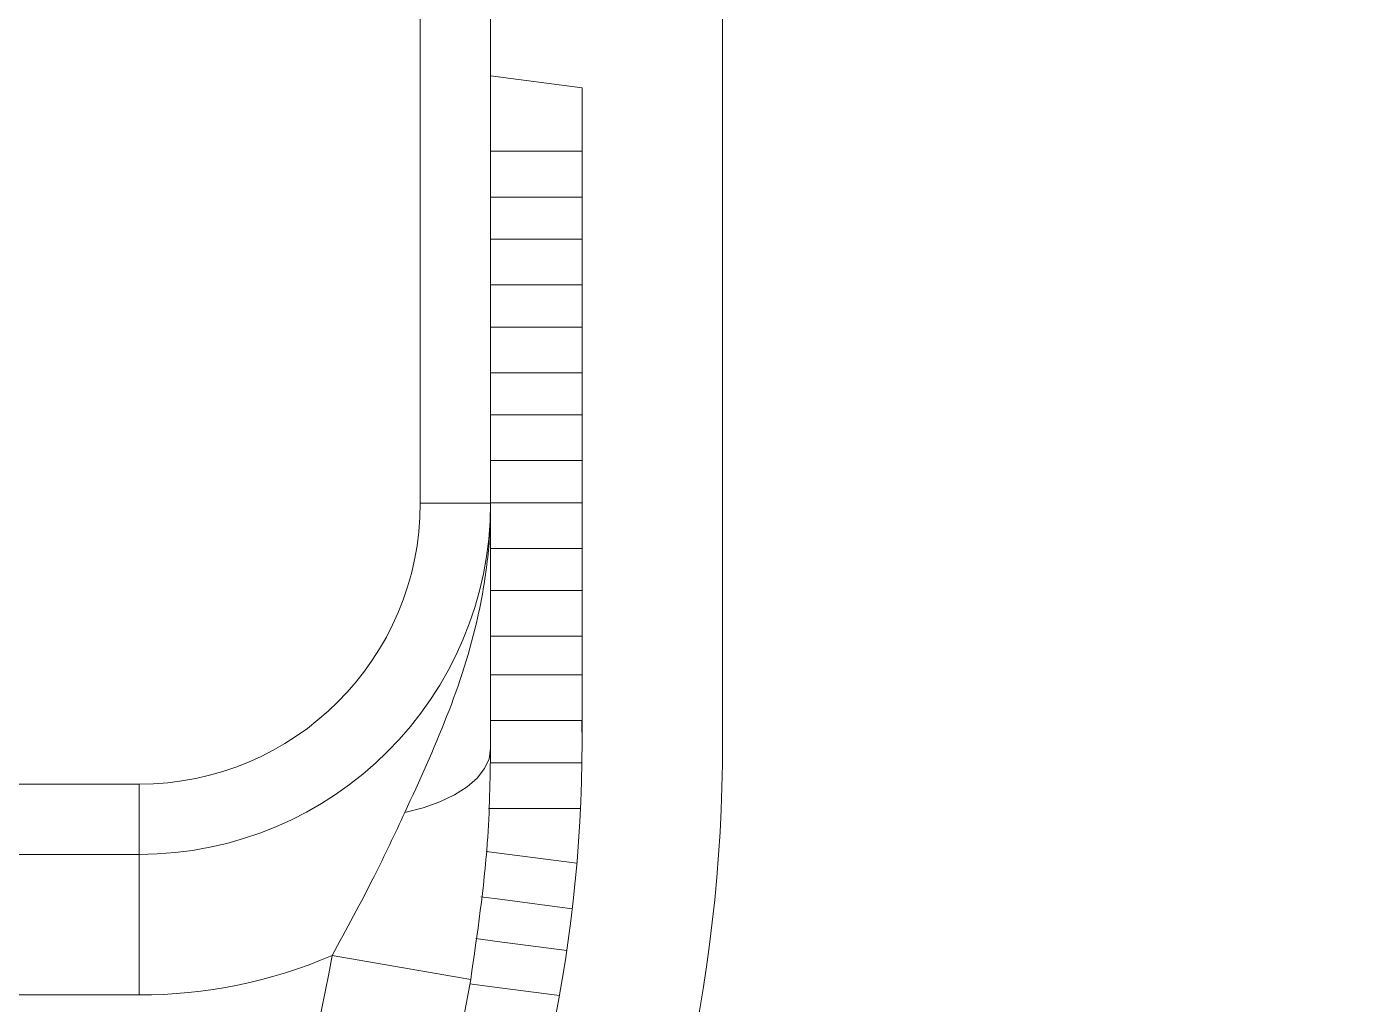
# Model space of a CAD drawing. Header units: inches. Extents: x 0.54 to 10.46, y 0.74 to 7.76.
# Drawn here: x 8.654 to 8.9846, y 5.1145 to 5.3579 of the extents above; entities that cross this region are included whole.
import ezdxf

# ---------------------------------------------------------------- set-up
doc = ezdxf.new("R2010")
doc.units = ezdxf.units.IN
doc.header["$MEASUREMENT"] = 0
doc.layers.add('BG', color=7, linetype='Continuous')
doc.layers.add('MCG-INT-4FT', color=7, linetype='Continuous')

# ---------------------------------------------------------------- blocks, each defined once
blk = doc.blocks.new('block 2')
at = {"layer": 'BG', "true_color": 0xffffff}
h = blk.add_hatch(color=7, dxfattribs=at)
h.dxf.hatch_style = 2
edge = h.paths.add_edge_path()
edge.add_spline(control_points=[(10.29599, 0.90612), (10.29599, 0.90612), (0.87112, 0.90612), (0.87112, 0.90612), (0.87016, 0.90612), (0.86938, 0.90689), (0.86938, 0.90785), (0.86938, 0.90785), (0.86938, 7.59215), (0.86938, 7.59215), (0.86938, 7.59311), (0.87016, 7.59389), (0.87112, 7.59389), (0.87112, 7.59389), (10.29599, 7.59389), (10.29599, 7.59389), (10.29696, 7.59389), (10.29773, 7.59311), (10.29773, 7.59215), (10.29773, 7.59215), (10.29773, 0.90785), (10.29773, 0.90785), (10.29773, 0.90689), (10.29696, 0.90612), (10.29599, 0.90612)], knot_values=[0, 0, 0, 0, 1, 1, 1, 2, 2, 2, 3, 3, 3, 4, 4, 4, 5, 5, 5, 6, 6, 6, 7, 7, 7, 8, 8, 8, 8], degree=3, periodic=1)
h.paths.add_polyline_path([(0.87286, 0.90959), (10.29426, 0.90959), (10.29426, 7.59042), (0.87286, 7.59042)])
at = {"layer": 'BG', "lineweight": 0}
blk.add_open_spline([(10.29599, 0.90612), (10.29599, 0.90612), (0.87112, 0.90612), (0.87112, 0.90612), (0.87016, 0.90612), (0.86938, 0.90689), (0.86938, 0.90785), (0.86938, 0.90785), (0.86938, 7.59215), (0.86938, 7.59215), (0.86938, 7.59311), (0.87016, 7.59389), (0.87112, 7.59389), (0.87112, 7.59389), (10.29599, 7.59389), (10.29599, 7.59389), (10.29696, 7.59389), (10.29773, 7.59311), (10.29773, 7.59215), (10.29773, 7.59215), (10.29773, 0.90785), (10.29773, 0.90785), (10.29773, 0.90689), (10.29696, 0.90612), (10.29599, 0.90612)], degree=3, knots=[0, 0, 0, 0, 1, 1, 1, 2, 2, 2, 3, 3, 3, 4, 4, 4, 5, 5, 5, 6, 6, 6, 7, 7, 7, 8, 8, 8, 8], dxfattribs=at)
blk = doc.blocks.new('block 62')
at = {"layer": 'BG', "true_color": 0xffffff}
h = blk.add_hatch(color=7, dxfattribs=at)
h.dxf.hatch_style = 2
edge = h.paths.add_edge_path()
edge.add_spline(control_points=[(10.46309, 0.739), (10.46309, 0.739), (0.53691, 0.739), (0.53691, 0.739), (0.53595, 0.739), (0.53517, 0.73978), (0.53517, 0.74074), (0.53517, 0.74074), (0.53517, 7.75926), (0.53517, 7.75926), (0.53517, 7.76022), (0.53595, 7.761), (0.53691, 7.761), (0.53691, 7.761), (10.46309, 7.761), (10.46309, 7.761), (10.46406, 7.761), (10.46483, 7.76022), (10.46483, 7.75926), (10.46483, 7.75926), (10.46483, 0.74074), (10.46483, 0.74074), (10.46483, 0.73978), (10.46406, 0.739), (10.46309, 0.739)], knot_values=[0, 0, 0, 0, 1, 1, 1, 2, 2, 2, 3, 3, 3, 4, 4, 4, 5, 5, 5, 6, 6, 6, 7, 7, 7, 8, 8, 8, 8], degree=3, periodic=1)
h.paths.add_polyline_path([(0.53864, 0.74248), (10.46136, 0.74248), (10.46136, 7.75752), (0.53864, 7.75752)])
at = {"layer": 'BG', "lineweight": 0}
blk.add_open_spline([(10.46309, 0.739), (10.46309, 0.739), (0.53691, 0.739), (0.53691, 0.739), (0.53595, 0.739), (0.53517, 0.73978), (0.53517, 0.74074), (0.53517, 0.74074), (0.53517, 7.75926), (0.53517, 7.75926), (0.53517, 7.76022), (0.53595, 7.761), (0.53691, 7.761), (0.53691, 7.761), (10.46309, 7.761), (10.46309, 7.761), (10.46406, 7.761), (10.46483, 7.76022), (10.46483, 7.75926), (10.46483, 7.75926), (10.46483, 0.74074), (10.46483, 0.74074), (10.46483, 0.73978), (10.46406, 0.739), (10.46309, 0.739)], degree=3, knots=[0, 0, 0, 0, 1, 1, 1, 2, 2, 2, 3, 3, 3, 4, 4, 4, 5, 5, 5, 6, 6, 6, 7, 7, 7, 8, 8, 8, 8], dxfattribs=at)
blk = doc.blocks.new('block 145')
at = {"layer": 'MCG-INT-4FT', "color": 7, "lineweight": 5, "true_color": 0xffffff}
blk.add_open_spline([(8.66279, 4.90412), (8.74479, 4.97224), (8.79222, 5.07331), (8.79222, 5.17991)], degree=3, dxfattribs=at)
blk = doc.blocks.new('block 146')
at = {"layer": 'MCG-INT-4FT', "color": 7, "lineweight": 5, "true_color": 0xffffff}
blk.add_lwpolyline([(8.79222, 5.17991), (8.79222, 5.34266)], dxfattribs=at)
blk = doc.blocks.new('block 147')
at = {"layer": 'MCG-INT-4FT', "color": 7, "lineweight": 5, "true_color": 0xffffff}
blk.add_lwpolyline([(8.79222, 5.34266), (8.76948, 5.34565)], dxfattribs=at)
blk = doc.blocks.new('block 152')
at = {"layer": 'MCG-INT-4FT', "color": 7, "lineweight": 5, "true_color": 0xffffff}
blk.add_lwpolyline([(8.8272, 5.42601), (8.8272, 5.17991)], dxfattribs=at)
blk = doc.blocks.new('block 153')
at = {"layer": 'MCG-INT-4FT', "color": 7, "lineweight": 5, "true_color": 0xffffff}
blk.add_open_spline([(8.67662, 4.87034), (8.77168, 4.94494), (8.8272, 5.05908), (8.8272, 5.17991)], degree=3, dxfattribs=at)
blk = doc.blocks.new('block 162')
at = {"layer": 'MCG-INT-4FT', "color": 7, "lineweight": 5, "true_color": 0xffffff}
blk.add_lwpolyline([(8.76948, 5.31546), (8.79222, 5.31546)], dxfattribs=at)
blk = doc.blocks.new('block 163')
at = {"layer": 'MCG-INT-4FT', "color": 7, "lineweight": 5, "true_color": 0xffffff}
blk.add_lwpolyline([(8.76948, 5.32683), (8.79222, 5.32683)], dxfattribs=at)
blk = doc.blocks.new('block 164')
at = {"layer": 'MCG-INT-4FT', "color": 7, "lineweight": 5, "true_color": 0xffffff}
blk.add_lwpolyline([(8.79222, 5.2936), (8.76948, 5.2936)], dxfattribs=at)
blk = doc.blocks.new('block 165')
at = {"layer": 'MCG-INT-4FT', "color": 7, "lineweight": 5, "true_color": 0xffffff}
blk.add_lwpolyline([(8.79222, 5.30497), (8.76948, 5.30497)], dxfattribs=at)
blk = doc.blocks.new('block 166')
at = {"layer": 'MCG-INT-4FT', "color": 7, "lineweight": 5, "true_color": 0xffffff}
blk.add_lwpolyline([(8.76948, 5.18516), (8.79218, 5.18516)], dxfattribs=at)
blk = doc.blocks.new('block 167')
at = {"layer": 'MCG-INT-4FT', "color": 7, "lineweight": 5, "true_color": 0xffffff}
blk.add_lwpolyline([(8.79222, 5.19653), (8.76948, 5.19653)], dxfattribs=at)
blk = doc.blocks.new('block 168')
at = {"layer": 'MCG-INT-4FT', "color": 7, "lineweight": 5, "true_color": 0xffffff}
blk.add_lwpolyline([(8.76924, 5.11898), (8.7866, 5.11669)], dxfattribs=at)
blk = doc.blocks.new('block 169')
at = {"layer": 'MCG-INT-4FT', "color": 7, "lineweight": 5, "true_color": 0xffffff}
blk.add_lwpolyline([(8.76434, 5.11962), (8.76924, 5.11898)], dxfattribs=at)
blk = doc.blocks.new('block 170')
at = {"layer": 'MCG-INT-4FT', "color": 7, "lineweight": 5, "true_color": 0xffffff}
blk.add_lwpolyline([(8.77108, 5.1302), (8.76577, 5.1309)], dxfattribs=at)
blk = doc.blocks.new('block 171')
at = {"layer": 'MCG-INT-4FT', "color": 7, "lineweight": 5, "true_color": 0xffffff}
blk.add_lwpolyline([(8.77108, 5.1302), (8.78843, 5.12791)], dxfattribs=at)
blk = doc.blocks.new('block 172')
at = {"layer": 'MCG-INT-4FT', "color": 7, "lineweight": 5, "true_color": 0xffffff}
blk.add_lwpolyline([(8.7898, 5.13832), (8.77245, 5.14061)], dxfattribs=at)
blk = doc.blocks.new('block 173')
at = {"layer": 'MCG-INT-4FT', "color": 7, "lineweight": 5, "true_color": 0xffffff}
blk.add_lwpolyline([(8.76703, 5.14132), (8.77245, 5.14061)], dxfattribs=at)
blk = doc.blocks.new('block 174')
at = {"layer": 'MCG-INT-4FT', "color": 7, "lineweight": 5, "true_color": 0xffffff}
blk.add_lwpolyline([(8.79094, 5.14964), (8.76841, 5.1526)], dxfattribs=at)
blk = doc.blocks.new('block 276')
at = {"layer": 'MCG-INT-4FT', "color": 7, "lineweight": 5, "true_color": 0xffffff}
blk.add_lwpolyline([(8.79222, 5.20615), (8.76948, 5.20615)], dxfattribs=at)
blk = doc.blocks.new('block 277')
at = {"layer": 'MCG-INT-4FT', "color": 7, "lineweight": 5, "true_color": 0xffffff}
blk.add_lwpolyline([(8.76948, 5.2831), (8.79222, 5.2831)], dxfattribs=at)
blk = doc.blocks.new('block 278')
at = {"layer": 'MCG-INT-4FT', "color": 7, "lineweight": 5, "true_color": 0xffffff}
blk.add_lwpolyline([(8.76948, 5.27174), (8.79222, 5.27174)], dxfattribs=at)
blk = doc.blocks.new('block 279')
at = {"layer": 'MCG-INT-4FT', "color": 7, "lineweight": 5, "true_color": 0xffffff}
blk.add_lwpolyline([(8.76948, 5.23938), (8.79222, 5.23938)], dxfattribs=at)
blk = doc.blocks.new('block 280')
at = {"layer": 'MCG-INT-4FT', "color": 7, "lineweight": 5, "true_color": 0xffffff}
blk.add_lwpolyline([(8.79222, 5.24988), (8.76948, 5.24988)], dxfattribs=at)
blk = doc.blocks.new('block 281')
at = {"layer": 'MCG-INT-4FT', "color": 7, "lineweight": 5, "true_color": 0xffffff}
blk.add_lwpolyline([(8.79222, 5.26124), (8.76948, 5.26124)], dxfattribs=at)
blk = doc.blocks.new('block 282')
at = {"layer": 'MCG-INT-4FT', "color": 7, "lineweight": 5, "true_color": 0xffffff}
blk.add_lwpolyline([(8.76948, 5.22801), (8.79222, 5.22801)], dxfattribs=at)
blk = doc.blocks.new('block 283')
at = {"layer": 'MCG-INT-4FT', "color": 7, "lineweight": 5, "true_color": 0xffffff}
blk.add_lwpolyline([(8.79222, 5.21752), (8.76948, 5.21752)], dxfattribs=at)
blk = doc.blocks.new('block 284')
at = {"layer": 'MCG-INT-4FT', "color": 7, "lineweight": 5, "true_color": 0xffffff}
blk.add_lwpolyline([(8.76896, 5.1633), (8.79183, 5.1633)], dxfattribs=at)
blk = doc.blocks.new('block 285')
at = {"layer": 'MCG-INT-4FT', "color": 7, "lineweight": 5, "true_color": 0xffffff}
blk.add_lwpolyline([(8.79218, 5.17466), (8.76936, 5.17466)], dxfattribs=at)
blk = doc.blocks.new('block 296')
at = {"layer": 'MCG-INT-4FT', "color": 7, "lineweight": 5, "true_color": 0xffffff}
blk.add_open_spline([(8.79222, 5.17991), (8.79222, 5.18166), (8.79221, 5.18341), (8.79218, 5.18516)], degree=3, dxfattribs=at)
blk = doc.blocks.new('block 384')
at = {"layer": 'MCG-INT-4FT', "color": 7, "lineweight": 5, "true_color": 0xffffff}
blk.add_lwpolyline([(8.75199, 5.23928), (8.75199, 5.56277)], dxfattribs=at)
blk = doc.blocks.new('block 385')
at = {"layer": 'MCG-INT-4FT', "color": 7, "lineweight": 5, "true_color": 0xffffff}
blk.add_open_spline([(8.68203, 5.16932), (8.72067, 5.16932), (8.75199, 5.20064), (8.75199, 5.23928)], degree=3, dxfattribs=at)
blk = doc.blocks.new('block 386')
at = {"layer": 'MCG-INT-4FT', "color": 7, "lineweight": 5, "true_color": 0xffffff}
blk.add_lwpolyline([(8.18531, 5.16932), (8.68203, 5.16932)], dxfattribs=at)
blk = doc.blocks.new('block 392')
at = {"layer": 'MCG-INT-4FT', "color": 7, "lineweight": 5, "true_color": 0xffffff}
blk.add_lwpolyline([(8.76948, 5.56277), (8.76948, 5.23928)], dxfattribs=at)
blk = doc.blocks.new('block 393')
at = {"layer": 'MCG-INT-4FT', "color": 7, "lineweight": 5, "true_color": 0xffffff}
blk.add_lwpolyline([(8.75199, 5.23928), (8.76948, 5.23928)], dxfattribs=at)
blk = doc.blocks.new('block 396')
at = {"layer": 'MCG-INT-4FT', "color": 7, "lineweight": 5, "true_color": 0xffffff}
blk.add_open_spline([(8.68203, 5.15183), (8.73033, 5.15183), (8.76948, 5.19098), (8.76948, 5.23928)], degree=3, dxfattribs=at)
blk = doc.blocks.new('block 397')
at = {"layer": 'MCG-INT-4FT', "color": 7, "lineweight": 5, "true_color": 0xffffff}
blk.add_lwpolyline([(8.68203, 5.15183), (8.68203, 5.16932)], dxfattribs=at)
blk = doc.blocks.new('block 398')
at = {"layer": 'MCG-INT-4FT', "color": 7, "lineweight": 5, "true_color": 0xffffff}
blk.add_lwpolyline([(8.68203, 5.15183), (8.18531, 5.15183)], dxfattribs=at)
blk = doc.blocks.new('block 405')
at = {"layer": 'MCG-INT-4FT', "color": 7, "lineweight": 5, "true_color": 0xffffff}
blk.add_open_spline([(8.73006, 5.12667), (8.73364, 5.13325), (8.73721, 5.13983), (8.7405, 5.14638), (8.74317, 5.15169), (8.74566, 5.15699), (8.74814, 5.16228)], degree=3, knots=[0, 0, 0, 0, 1, 1, 1, 2, 2, 2, 2], dxfattribs=at)
blk = doc.blocks.new('block 406')
at = {"layer": 'MCG-INT-4FT', "color": 7, "lineweight": 5, "true_color": 0xffffff}
blk.add_open_spline([(8.68203, 5.11685), (8.69854, 5.11685), (8.71487, 5.12019), (8.73006, 5.12667)], degree=3, dxfattribs=at)
blk = doc.blocks.new('block 407')
at = {"layer": 'MCG-INT-4FT', "color": 7, "lineweight": 5, "true_color": 0xffffff}
blk.add_lwpolyline([(8.68203, 5.15183), (8.68203, 5.11685)], dxfattribs=at)
blk = doc.blocks.new('block 408')
at = {"layer": 'MCG-INT-4FT', "color": 7, "lineweight": 5, "true_color": 0xffffff}
blk.add_open_spline([(8.74814, 5.16228), (8.75176, 5.17017), (8.75539, 5.17807), (8.75854, 5.18613), (8.76172, 5.19426), (8.76441, 5.20256), (8.76631, 5.21106), (8.76733, 5.21562), (8.76812, 5.22024), (8.76865, 5.22489), (8.76919, 5.22959), (8.76947, 5.23432), (8.76948, 5.23904), (8.76948, 5.23912), (8.76948, 5.2392), (8.76948, 5.23928)], degree=3, knots=[0, 0, 0, 0, 1, 1, 1, 2, 2, 2, 3, 3, 3, 4, 4, 4, 5, 5, 5, 5], dxfattribs=at)
blk = doc.blocks.new('block 409')
at = {"layer": 'MCG-INT-4FT', "color": 7, "lineweight": 5, "true_color": 0xffffff}
blk.add_lwpolyline([(8.76948, 5.17816), (8.76911, 5.17565), (8.76799, 5.17319), (8.76617, 5.17083), (8.76366, 5.16864), (8.76053, 5.16664), (8.75685, 5.16489), (8.75269, 5.16343), (8.74814, 5.16228)], dxfattribs=at)
blk = doc.blocks.new('block 410')
at = {"layer": 'MCG-INT-4FT', "color": 7, "lineweight": 5, "true_color": 0xffffff}
blk.add_lwpolyline([(8.76948, 5.20655), (8.76948, 5.17816)], dxfattribs=at)
blk = doc.blocks.new('block 411')
at = {"layer": 'MCG-INT-4FT', "color": 7, "lineweight": 5, "true_color": 0xffffff}
blk.add_open_spline([(8.76948, 5.23928), (8.76948, 5.23923), (8.76948, 5.23919), (8.76948, 5.23914), (8.76948, 5.23341), (8.76948, 5.22772), (8.76948, 5.22171), (8.76948, 5.2168), (8.76948, 5.21168), (8.76948, 5.20655)], degree=3, knots=[0, 0, 0, 0, 1, 1, 1, 2, 2, 2, 3, 3, 3, 3], dxfattribs=at)
blk = doc.blocks.new('block 420')
at = {"layer": 'MCG-INT-4FT', "color": 7, "lineweight": 5, "true_color": 0xffffff}
blk.add_lwpolyline([(8.68203, 5.11685), (8.55348, 5.11685)], dxfattribs=at)
blk = doc.blocks.new('block 423')
at = {"layer": 'MCG-INT-4FT', "color": 7, "lineweight": 5, "true_color": 0xffffff}
blk.add_lwpolyline([(8.73006, 5.12667), (8.76452, 5.12068)], dxfattribs=at)
blk = doc.blocks.new('block 424')
at = {"layer": 'MCG-INT-4FT', "color": 7, "lineweight": 5, "true_color": 0xffffff}
blk.add_open_spline([(8.76948, 5.17816), (8.76936, 5.17042), (8.76924, 5.16267), (8.76866, 5.15464), (8.76786, 5.14367), (8.76619, 5.13217), (8.76452, 5.12068)], degree=3, knots=[0, 0, 0, 0, 1, 1, 1, 2, 2, 2, 2], dxfattribs=at)
blk = doc.blocks.new('block 426')
at = {"layer": 'MCG-INT-4FT', "color": 7, "lineweight": 5, "true_color": 0xffffff}
blk.add_open_spline([(8.67153, 4.99399), (8.70157, 5.03278), (8.72166, 5.07833), (8.73006, 5.12667)], degree=3, dxfattribs=at)
blk = doc.blocks.new('block 427')
at = {"layer": 'MCG-INT-4FT', "color": 7, "lineweight": 5, "true_color": 0xffffff}
blk.add_open_spline([(8.67629, 4.94599), (8.72239, 4.99417), (8.75311, 5.05498), (8.76452, 5.12068)], degree=3, dxfattribs=at)

msp = doc.modelspace()

# ---------------------------------------------------------------- block references
at = {"layer": 'BG'}
for name in ['block 62', 'block 2']:
    msp.add_blockref(name, (0, 0), dxfattribs=at)
at = {"layer": 'MCG-INT-4FT'}
for name in ['block 384', 'block 392', 'block 152', 'block 147', 'block 146', 'block 163', 'block 162', 'block 165', 'block 164', 'block 277', 'block 278', 'block 281', 'block 280', 'block 385', 'block 396', 'block 408', 'block 393', 'block 279', 'block 411', 'block 282', 'block 283', 'block 410', 'block 276', 'block 167', 'block 166', 'block 296', 'block 145', 'block 153', 'block 409', 'block 424', 'block 285', 'block 386', 'block 397', 'block 405', 'block 284', 'block 398', 'block 407', 'block 174', 'block 173', 'block 172', 'block 170', 'block 171', 'block 426', 'block 406', 'block 423', 'block 427', 'block 169', 'block 168', 'block 420']:
    msp.add_blockref(name, (0, 0), dxfattribs=at)

doc.saveas('drawing.dxf')
